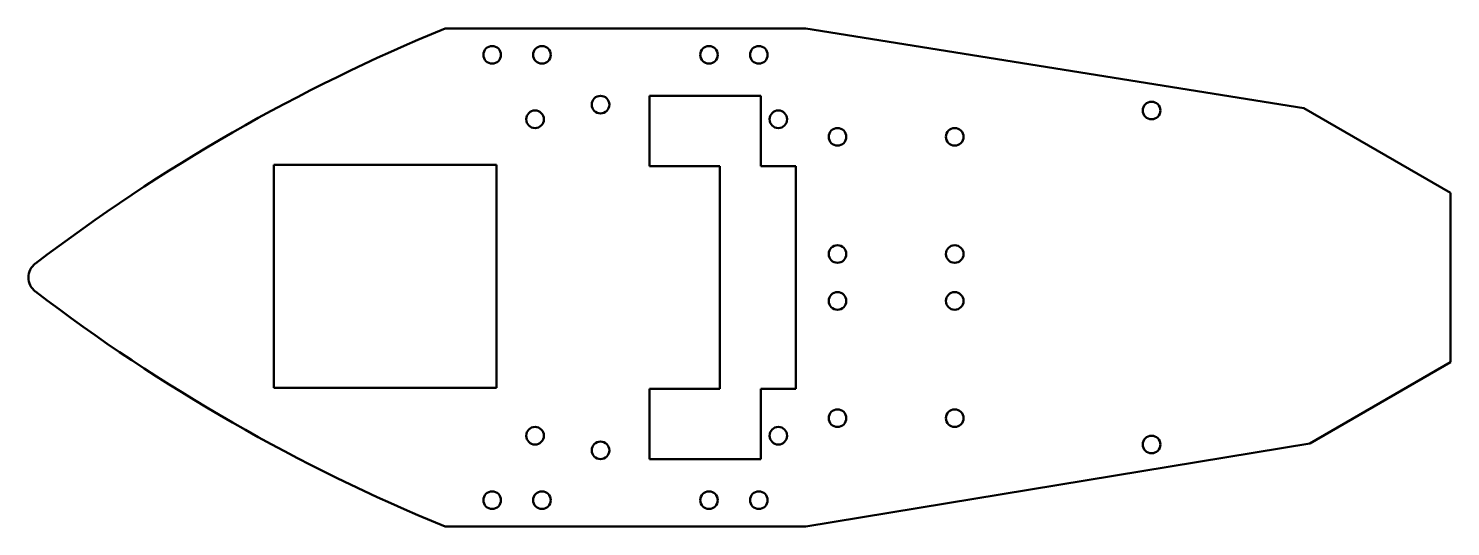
# Model space of a CAD drawing. Header units: millimetres. Extents: x -40 to 203, y 125 to 210.
import ezdxf

# ---------------------------------------------------------------- set-up
doc = ezdxf.new("R2010")
doc.units = ezdxf.units.MM
doc.layers.add('ALL6COMP', color=7, linetype='Continuous')
doc.layers.add('CAM5', color=7, linetype='Continuous')

# ---------------------------------------------------------------- blocks, each defined once
blk = doc.blocks.new('SE')
at = {"layer": 'ALL6COMP', "color": 7, "linetype": 'Continuous', "lineweight": 50}
for p, q in [((93.05, 209.79), (31.55, 209.79)), ((178.05, 196.16), (93.05, 209.79)), ((66.38, 198.29), (66.38, 186.29)), ((85.38, 198.29), (66.38, 198.29)), ((85.38, 186.29), (85.38, 198.29)), ((203.05, 181.72), (178.05, 196.16)), ((40.3, 186.49), (2.3, 186.49)), ((2.3, 148.49), (2.3, 186.49)), ((40.3, 186.49), (40.3, 148.49)), ((66.38, 186.29), (78.38, 186.29)), ((78.38, 186.29), (78.38, 148.29)), ((91.38, 186.29), (85.38, 186.29)), ((91.38, 148.29), (91.38, 186.29)), ((203.05, 152.86), (203.05, 181.72)), ((179.05, 138.99), (203.05, 152.86)), ((2.3, 148.49), (40.3, 148.49)), ((66.38, 136.29), (66.38, 148.29)), ((66.38, 148.29), (78.38, 148.29)), ((91.38, 148.29), (85.38, 148.29)), ((85.38, 148.29), (85.38, 136.29)), ((93.05, 124.79), (179.05, 138.99)), ((85.38, 136.29), (66.38, 136.29)), ((31.55, 124.79), (93.05, 124.79))]:
    blk.add_line(p, q, dxfattribs=at)
for centre in [(39.56, 205.29), (48.05, 205.29), (76.55, 205.29), (85.05, 205.29), (58.05, 196.79), (152.05, 195.79), (46.88, 194.29), (88.38, 194.29), (98.47, 191.29), (118.47, 191.29), (98.47, 171.29), (118.47, 171.29), (98.47, 163.29), (118.47, 163.29), (98.47, 143.29), (118.47, 143.29), (46.88, 140.29), (88.38, 140.29), (58.05, 137.79), (152.05, 138.79), (39.56, 129.29), (48.05, 129.29), (76.55, 129.29), (85.05, 129.29)]:
    blk.add_circle(centre, 1.5, dxfattribs=at)
for centre, radius, start, end in [((148.07, -74.3), 307.05, 112.3015, 127.3872), ((-36.55, 167.29), 3, 127.3872, 232.6128), ((148.07, 408.87), 307.05, 232.6128, 247.6985)]:
    blk.add_arc(centre, radius, start, end, dxfattribs=at)

msp = doc.modelspace()

# ---------------------------------------------------------------- block references
at = {"layer": 'CAM5'}
msp.add_blockref('SE', (0, 0), dxfattribs=at)

doc.saveas('drawing.dxf')
